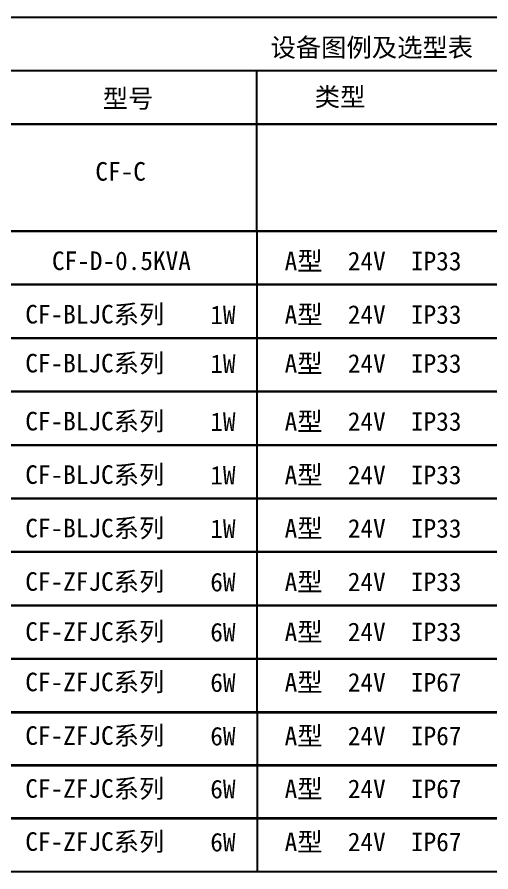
# Model space of a CAD drawing. Header units: millimetres. Extents: x -633009578 to 5705885, y -633235091 to 2571734.
# Drawn here: x 2623763 to 2629072, y 2111053 to 2120631 of the extents above; entities that cross this region are included whole.
import ezdxf

# ---------------------------------------------------------------- set-up
doc = ezdxf.new("R2010")
doc.units = ezdxf.units.MM
doc.header["$LTSCALE"] = 1000
doc.header["$MEASUREMENT"] = 0
doc.layers.add('000000000000电气', color=7, linetype='Continuous')
doc.styles.add('ELEC-DIM', font='simhei.ttf')

msp = doc.modelspace()

# ---------------------------------------------------------------- linework, layer by layer
at = {"layer": '000000000000电气'}
for p, q in [((2618485.5, 2120631.3, 1670.9), (2637411.8, 2120631.3, 1670.9)), ((2618485.5, 2120032.2, 1670.9), (2637411.8, 2120032.2, 1670.9)), ((2626450.8, 2119433.2, 1670.9), (2626450.8, 2120032.2, 1670.9)), ((2618485.5, 2119433.2, 1670.9), (2637411.8, 2119433.2, 1670.9)), ((2637411.8, 2119433.2, 1670.9), (2618485.5, 2119433.2, 1670.9)), ((2626450.8, 2118232.5, 1670.9), (2626450.8, 2119433.2, 1670.9)), ((2618485.5, 2118232.5, 1670.9), (2637411.8, 2118232.5, 1670.9)), ((2637411.8, 2118232.5, 1670.9), (2618485.5, 2118232.5, 1670.9)), ((2626450.8, 2118232.5, 1670.9), (2626450.8, 2117633.4, 1670.9)), ((2618485.5, 2117633.4, 1670.9), (2637411.8, 2117633.4, 1670.9)), ((2637411.8, 2117633.4, 1670.9), (2618485.5, 2117633.4, 1670.9)), ((2626450.8, 2117633.4, 1670.9), (2626450.8, 2117034.4, 1670.9)), ((2618485.5, 2117034.4, 1670.9), (2637411.8, 2117034.4, 1670.9)), ((2637411.8, 2117034.4, 1670.9), (2618485.5, 2117034.4, 1670.9)), ((2626450.8, 2117034.4, 1670.9), (2626450.8, 2114849.6, 1670.9)), ((2637411.8, 2116435.3, 1670.9), (2618485.5, 2116435.3, 1670.9)), ((2618485.5, 2116435.3, 1670.9), (2637411.8, 2116435.3, 1670.9)), ((2618485.5, 2115836.3, 1670.9), (2637411.8, 2115836.3, 1670.9)), ((2637411.8, 2115836.3, 1670.9), (2618485.5, 2115836.3, 1670.9)), ((2618485.5, 2115237.3, 1670.9), (2637411.8, 2115237.3, 1670.9)), ((2637411.8, 2115237.3, 1670.9), (2618485.5, 2115237.3, 1670.9)), ((2626450.8, 2115237.3, 1670.9), (2626450.8, 2114638.2, 1670.9)), ((2637411.8, 2114638.2, 1670.9), (2618485.5, 2114638.2, 1670.9)), ((2618485.5, 2114638.2, 1670.9), (2637411.8, 2114638.2, 1670.9)), ((2626450.8, 2114638.2, 1670.9), (2626450.8, 2112841.1, 1670.9)), ((2626450.8, 2114077.6, 1670.9), (2626450.8, 2113440.1, 1670.9)), ((2637411.8, 2114039.2, 1670.9), (2618485.5, 2114039.2, 1670.9)), ((2620431.6, 2114039.2, 1670.9), (2637411.8, 2114039.2, 1670.9)), ((2626450.8, 2114039.2, 1670.9), (2626450.8, 2112841.1, 1670.9)), ((2637411.8, 2113440.1, 1670.9), (2618485.5, 2113440.1, 1670.9)), ((2618485.5, 2113440.1, 1670.9), (2637411.8, 2113440.1, 1670.9)), ((2637411.8, 2113440.1), (2618485.5, 2113440.1)), ((2618485.5, 2113440.1), (2637411.8, 2113440.1)), ((2637411.8, 2112841.1, 1670.9), (2618485.5, 2112841.1, 1670.9)), ((2637411.8, 2112841.1), (2618485.5, 2112841.1)), ((2637411.8, 2112839.6), (2618485.5, 2112839.6)), ((2618485.5, 2112839.6), (2637411.8, 2112839.6)), ((2626453.2, 2112839.6), (2626453.2, 2112240.6)), ((2637411.8, 2112247.9, 1670.9), (2618485.5, 2112247.9, 1670.9)), ((2637411.8, 2112247.9), (2618485.5, 2112247.9)), ((2637411.8, 2112246.5), (2618485.5, 2112246.5)), ((2618485.5, 2112246.5), (2637411.8, 2112246.5)), ((2637411.8, 2112240.6), (2618485.5, 2112240.6)), ((2626453.2, 2112246.5), (2626453.2, 2111647.4)), ((2637411.8, 2111653.4, 1670.9), (2618485.5, 2111653.4, 1670.9)), ((2637411.8, 2111653.4), (2618485.5, 2111653.4)), ((2637411.8, 2111652), (2618485.5, 2111652)), ((2618485.5, 2111652), (2637411.8, 2111652)), ((2637411.8, 2111647.4), (2618485.5, 2111647.4)), ((2626453.2, 2111652), (2626453.2, 2111052.9)), ((2637411.8, 2111646.1), (2618485.5, 2111646.1)), ((2637411.8, 2111052.9), (2618485.5, 2111052.9))]:
    msp.add_line(p, q, dxfattribs=at)

# ---------------------------------------------------------------- texts
at = {"layer": '000000000000电气', "style": 'ELEC-DIM'}
for s, p in [('设备图例及选型表', (2626602.6, 2120187, 1670.9)), ('型号', (2624722.3, 2119615.1, 1670.9)), ('类型', (2627098, 2119633.5, 1670.9)), ('CF-C', (2624639.7, 2118798.6, 1670.9)), ('CF-D-0.5KVA', (2624153.6, 2117796.9, 1670.9)), ('A型  24V  IP33', (2626760.4, 2117793.3, 1670.9)), ('CF-BLJC系列', (2623854.6, 2117197.9, 1670.9)), ('1W', (2625927.5, 2117191.3, 1670.9)), ('A型  24V  IP33', (2626760.4, 2117194.3, 1670.9)), ('CF-BLJC系列', (2623854.6, 2116649.8, 1670.9)), ('1W', (2625927.5, 2116643.2, 1670.9)), ('A型  24V  IP33', (2626760.4, 2116646.2, 1670.9)), ('CF-BLJC系列', (2623854.6, 2115999.8, 1670.9)), ('1W', (2625927.5, 2115993.2, 1670.9)), ('A型  24V  IP33', (2626760.4, 2115996.2, 1670.9)), ('CF-BLJC系列', (2623854.6, 2115400.7, 1670.9)), ('1W', (2625927.5, 2115394.2, 1670.9)), ('A型  24V  IP33', (2626760.4, 2115397.2, 1670.9)), ('CF-BLJC系列', (2623854.6, 2114801.7, 1670.9)), ('1W', (2625927.5, 2114795.1, 1670.9)), ('A型  24V  IP33', (2626760.4, 2114798.1, 1670.9)), ('CF-ZFJC系列', (2623854.6, 2114202.7, 1670.9)), ('A型  24V  IP33', (2626760.4, 2114199.1, 1670.9)), ('6W', (2625927.5, 2114196.1, 1670.9)), ('CF-ZFJC系列', (2623854.6, 2113642.1, 1670.9)), ('A型  24V  IP33', (2626760.4, 2113638.5, 1670.9)), ('6W', (2625927.5, 2113635.5, 1670.9)), ('CF-ZFJC系列', (2623854.6, 2113077.1, 1670.9)), ('CF-ZFJC系列', (2623854.6, 2113077.1)), ('6W', (2625927.5, 2113070.5, 1670.9)), ('6W', (2625927.5, 2113070.5)), ('A型  24V  IP67', (2626760.4, 2113073.5, 1670.9)), ('A型  24V  IP67', (2626760.4, 2113073.5)), ('CF-ZFJC系列', (2623854.6, 2112476.6)), ('A型  24V  IP67', (2626760.4, 2112473)), ('6W', (2625927.5, 2112470)), ('CF-ZFJC系列', (2623854.6, 2111883.4)), ('6W', (2625927.5, 2111876.8)), ('A型  24V  IP67', (2626760.4, 2111879.8)), ('CF-ZFJC系列', (2623854.6, 2111288.9)), ('6W', (2625927.5, 2111282.3)), ('A型  24V  IP67', (2626760.4, 2111285.3))]:
    msp.add_text(s, height=208, dxfattribs=at).set_placement(p)

doc.saveas('drawing.dxf')
